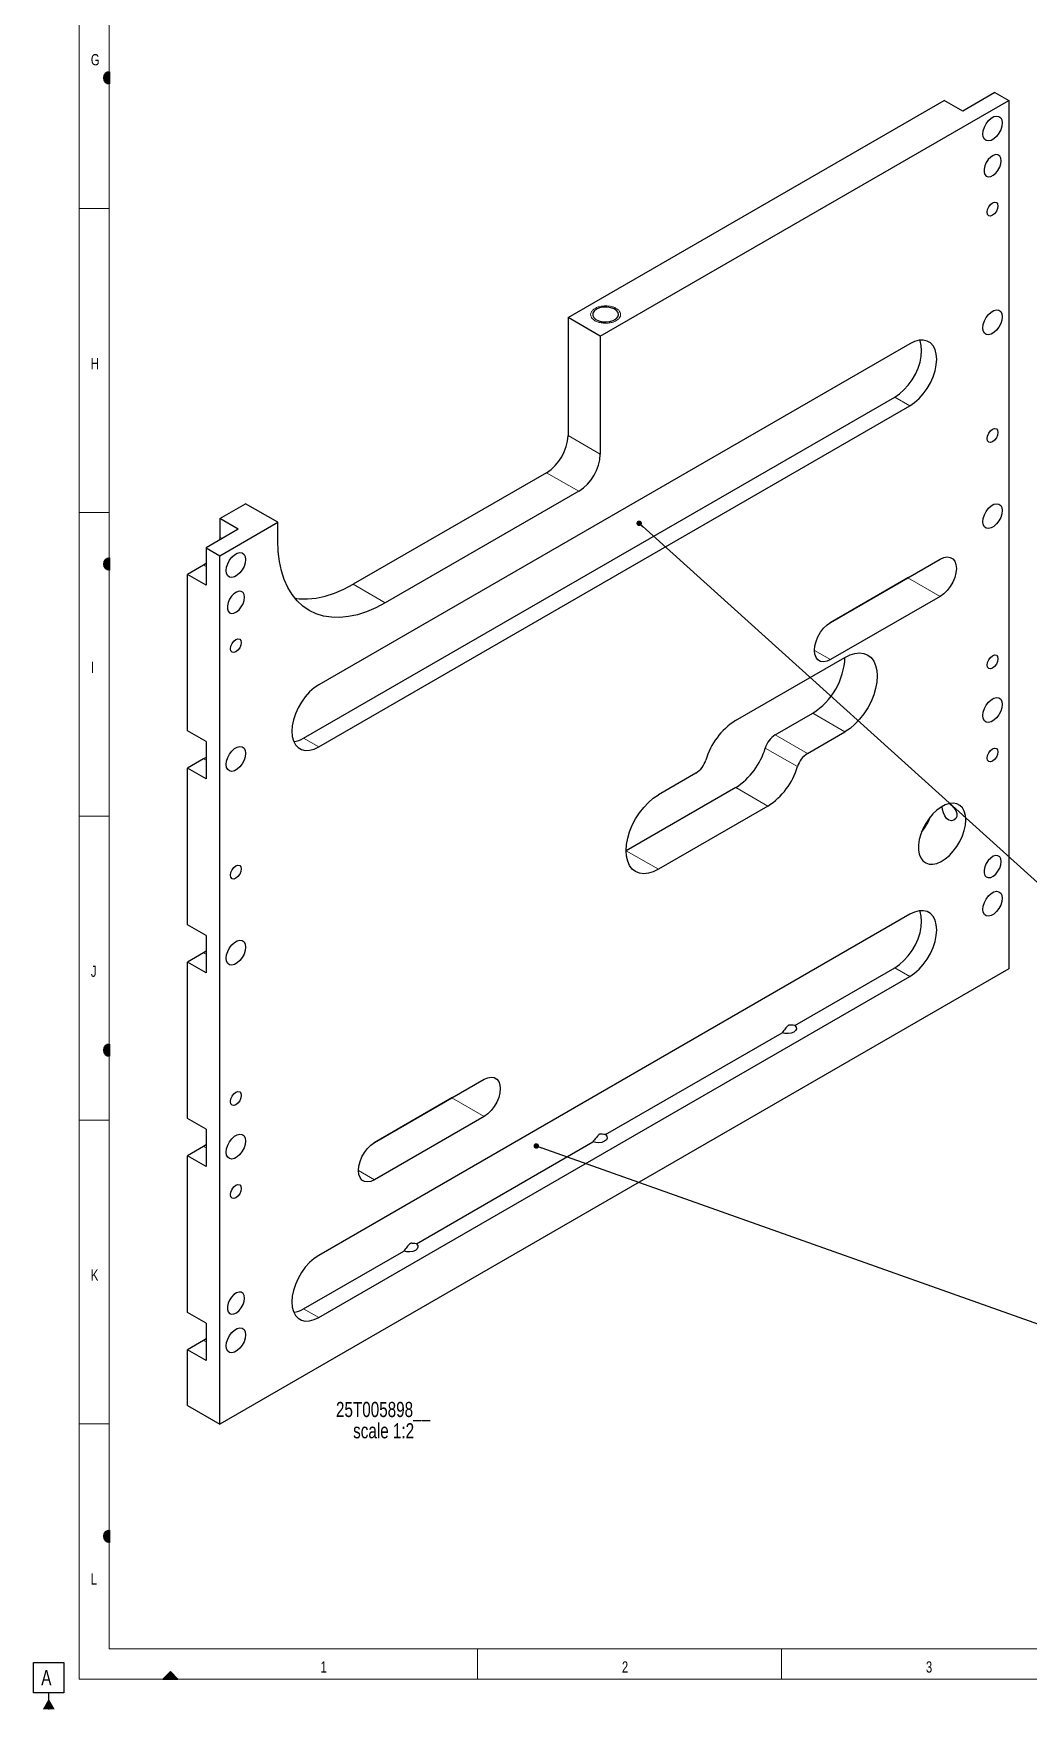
# Model space of a CAD drawing. Header units: millimetres. Extents: x -5 to 1672, y 0 to 1180.
# Drawn here: x -5 to 322, y 0 to 552 of the extents above; entities that cross this region are included whole.
import ezdxf

# ---------------------------------------------------------------- set-up
doc = ezdxf.new("R2010")
doc.units = ezdxf.units.MM
doc.header["$LTSCALE"] = 2
doc.layers.add('SLD-0', color=7, linetype='Continuous')
doc.styles.add('SLDTEXTSTYLE0', font='TXT', dxfattribs={"width": 0.75})
doc.dimstyles.new('SLDDIMSTYLE0', dxfattribs={"dimtxt": 0.18, "dimasz": 1.8, "dimexe": 0, "dimexo": 0.0625, "dimgap": 0, "dimtad": 0, "dimtih": 1, "dimtoh": 1, "dimdec": 0, "dimrnd": 1e-09, "dimzin": 0, "dimdsep": 46, "dimtxsty": 'Standard', "dimblk1": 'DOT', "dimblk2": 'DOT', "dimsah": 1, "dimcen": 0.09, "dimadec": 0, "dimazin": 0, "dimtfac": 1.8, "dimtdec": 0, "dimtofl": 0, "dimtmove": 0, "dimatfit": 3, "dimldrblk": 'DOT', "dimfxl": 1, "dimfrac": 2, "dimtolj": 1, "dimtzin": 0, "dimarcsym": 0})

# ---------------------------------------------------------------- blocks, each defined once
blk = doc.blocks.new('_Dot')
at = {"color": 0, "linetype": 'ByBlock', "lineweight": -2}
blk.add_line((-0.5, 0), (-1, 0), dxfattribs=at)
at = {"color": 0, "linetype": 'ByBlock', "const_width": 0.5}
blk.add_lwpolyline([(-0.25, 0, 1), (0.25, 0, 1)], format="xyb", close=True, dxfattribs=at)
blk = doc.blocks.new('SW_DATUMTAG_0')
at = {"layer": 'SLD-0', "color": 0}
for p, q in [((-2.53, -1.03), (-2.53, 8.97)), ((-2.53, 8.97), (7.47, 8.97)), ((7.47, 8.97), (7.47, -1.03)), ((7.47, -1.03), (-2.53, -1.03)), ((2.47, -6.52), (2.47, -1.03))]:
    blk.add_line(p, q, dxfattribs=at)
blk.add_solid([(4.47, -6.52), (0.47, -6.52), (2.47, -3.02)], dxfattribs=at)
at = {"layer": 'SLD-0', "color": 0, "insert": (0, 6.45), "char_height": 5, "attachment_point": 1, "style": 'SLDTEXTSTYLE0'}
blk.add_mtext('A', dxfattribs=at)
blk = doc.blocks.new('SW_NOTE_0_11')
at = {"color": 0, "linetype": 'Continuous', "lineweight": 0, "char_height": 5, "attachment_point": 2, "style": 'SLDTEXTSTYLE0'}
for s, insert in [('25T005898__', (19.06, 6.45)), ('scale 1:2', (19.26, -0.55))]:
    blk.add_mtext(s, dxfattribs=dict(at, insert=insert))

msp = doc.modelspace()

# ---------------------------------------------------------------- hatches: boundary and pattern name
at = {"linetype": 'Continuous'}
h = msp.add_hatch(color=7, dxfattribs=at)
edge = h.paths.add_edge_path(flags=0)
edge.add_line((20, 535), (20, 539))
edge.add_arc((20, 537), 2, 90, 270)
h = msp.add_hatch(color=7, dxfattribs=at)
edge = h.paths.add_edge_path(flags=0)
edge.add_line((20, 375), (20, 379))
edge.add_arc((20, 377), 2, 90, 270)
h = msp.add_hatch(color=7, dxfattribs=at)
edge = h.paths.add_edge_path(flags=0)
edge.add_line((20, 215), (20, 219))
edge.add_arc((20, 217), 2, 90, 270)
h = msp.add_hatch(color=7, dxfattribs=at)
edge = h.paths.add_edge_path(flags=0)
edge.add_line((20, 55), (20, 59))
edge.add_arc((20, 57), 2, 90, 270)
msp.add_hatch(color=7, dxfattribs=at).paths.add_polyline_path([(37.5146091, 10), (42.5146091, 10), (40.0146091, 12.5)], flags=0)

# ---------------------------------------------------------------- linework, layer by layer
at = {"color": 7, "linetype": 'Continuous', "lineweight": 18}
for p, q in [((10, 1178), (10, 10)), ((19.8441921, 1168.0805368), (19.8441921, 20)), ((20, 494), (10, 494)), ((10, 394), (20, 394)), ((20, 294), (10, 294)), ((10, 194), (20, 194)), ((20, 94), (10, 94)), ((19.8441921, 20), (1292.013896, 20)), ((141, 10), (141, 20)), ((241, 20), (241, 10)), ((1672, 10), (10, 10))]:
    msp.add_line(p, q, dxfattribs=at)
at = {"color": 7, "linetype": 'Continuous', "lineweight": 25}
for p, q in [((311.2443595, 532.1376041), (300.6377224, 526.0145229)), ((311.2443595, 532.1376041), (315.7698429, 529.5250982)), ((170.8129527, 458.0893884), (294.5566041, 529.5250778)), ((181.4195544, 451.9663276), (315.7698429, 529.5250982)), ((300.6377224, 526.0145229), (294.5566041, 529.5250778)), ((315.7698429, 529.5250982), (315.7698429, 243.735814)), ((181.4195544, 451.9663276), (170.8129527, 458.0893884)), ((170.8129527, 458.0893884), (170.8129527, 419.3036998)), ((283.2429309, 449.5071507), (88.7885661, 337.2510353)), ((181.4195544, 451.9663276), (181.4195544, 413.180639)), ((83.8388186, 319.6949434), (278.2931835, 431.9510588)), ((88.7885661, 316.8375151), (283.2429309, 429.0936304)), ((163.7418849, 407.0562512), (100.1022746, 370.3178861)), ((174.3484866, 400.9331903), (110.7088763, 364.1948253)), ((56.2616895, 391.9603518), (64.7469355, 396.85878)), ((62.3428078, 388.4497969), (56.2616895, 391.9603518)), ((56.2616895, 391.9603518), (56.2616895, 385.8362957)), ((75.3535373, 390.7357192), (64.7469355, 396.85878)), ((62.3428078, 388.4497969), (51.7361708, 382.3267156)), ((56.2616542, 379.7142097), (75.3535373, 390.7357192)), ((75.3535373, 384.6116631), (75.3535373, 390.7357192)), ((51.7361708, 382.3267156), (56.2616542, 379.7142097)), ((51.7361708, 382.3267156), (51.7361708, 370.0785626)), ((56.2616895, 385.8362957), (56.2044863, 384.9062193)), ((50.9583533, 376.6506479), (45.6550525, 373.5891175)), ((51.7361708, 377.1658976), (50.9583533, 376.6506479)), ((56.2616542, 93.9249255), (56.2616542, 379.7142097)), ((257.1777819, 357.7738832), (293.2402277, 378.59229)), ((45.6550525, 322.0450604), (45.6550525, 373.5891175)), ((51.7361708, 370.0785626), (45.6550525, 373.5891175)), ((282.633626, 372.4672387), (257.0425785, 357.6938414)), ((282.7688294, 372.5472805), (282.633626, 372.4672387)), ((293.2402277, 366.3441779), (257.1777819, 345.525771)), ((225.8490729, 325.464912), (261.9115187, 346.2833189)), ((238.9443022, 320.7745243), (251.304917, 327.9101554)), ((51.7361708, 318.5345055), (45.6550525, 322.0450604)), ((249.5509039, 314.6514635), (261.9115187, 321.7870945)), ((51.7361708, 318.5345055), (51.7361708, 306.2863117)), ((50.9583533, 312.858397), (45.6550525, 309.7968666)), ((45.6550525, 258.2528095), (45.6550525, 309.7968666)), ((51.7361708, 306.2863117), (45.6550525, 309.7968666)), ((51.7361708, 313.3736467), (50.9583533, 312.858397)), ((225.9725946, 303.4605027), (189.9101488, 282.6420959)), ((212.8773653, 308.1508904), (200.5167505, 301.0152594)), ((236.5791963, 297.3374419), (200.5167505, 276.519035)), ((283.2429309, 261.702764), (88.7885661, 149.4466486)), ((51.7361708, 254.7422546), (45.6550525, 258.2528095)), ((51.7361708, 254.7422546), (51.7361708, 242.4940608)), ((50.9583533, 249.0661461), (45.6550525, 246.0046156)), ((51.7361708, 249.5813958), (50.9583533, 249.0661461)), ((45.6550525, 194.4605585), (45.6550525, 246.0046156)), ((51.7361708, 242.4940608), (45.6550525, 246.0046156)), ((315.7698429, 243.735814), (56.2616542, 93.9249255)), ((245.3715227, 225.1414019), (278.2931835, 244.1466721)), ((88.7885661, 129.0331283), (283.2429309, 241.2892437)), ((183.1461259, 189.2194449), (241.2112729, 222.7397408)), ((107.1733424, 186.5975305), (143.2357883, 207.4159373)), ((132.6291865, 201.290886), (107.038139, 186.5174887)), ((132.7643899, 201.3709277), (132.6291865, 201.290886)), ((51.7361708, 190.9500037), (45.6550525, 194.4605585)), ((143.2357883, 195.1678251), (107.1733424, 174.3494183)), ((51.7361708, 190.9500037), (51.7361708, 178.7018098)), ((50.9583533, 185.2738951), (45.6550525, 182.2123647)), ((45.6550525, 130.6683076), (45.6550525, 182.2123647)), ((51.7361708, 178.7018098), (45.6550525, 182.2123647)), ((51.7361708, 185.7891449), (50.9583533, 185.2738951)), ((120.9207292, 153.297488), (178.9858762, 186.8177839)), ((83.8388186, 131.8905567), (116.7604794, 150.8958269)), ((51.7361708, 127.1577527), (45.6550525, 130.6683076)), ((51.7361708, 127.1577527), (51.7361708, 114.9095589)), ((50.9583533, 121.4816442), (45.6550525, 118.4201138)), ((51.7361708, 121.9968939), (50.9583533, 121.4816442)), ((45.6550525, 100.0479863), (45.6550525, 118.4201138)), ((51.7361708, 114.9095589), (45.6550525, 118.4201138)), ((45.6550525, 100.0479863), (56.2616542, 93.9249255))]:
    msp.add_line(p, q, dxfattribs=at)
at = {"color": 8, "linetype": 'Continuous', "lineweight": 18}
for p, q in [((278.2931835, 431.9510588), (283.2429309, 429.0936304)), ((170.8129527, 419.3036998), (181.4195544, 413.180639)), ((174.3484866, 400.9331903), (163.7418849, 407.0562512)), ((57.038645, 385.3877688), (56.2616895, 385.8362957)), ((51.7361708, 376.2016235), (50.9583533, 376.6506479)), ((100.1022746, 370.3178861), (110.7088763, 364.1948253)), ((293.2402277, 366.3441779), (282.633626, 372.4672387)), ((257.1777819, 345.525771), (251.8744811, 348.5873014)), ((261.9115187, 321.7870945), (251.304917, 327.9101554)), ((238.9443022, 320.7745243), (249.5509039, 314.6514635)), ((83.8388186, 319.6949434), (88.7885661, 316.8375151)), ((246.307977, 310.3229581), (235.7013753, 316.4460189)), ((51.7361708, 312.4093725), (50.9583533, 312.858397)), ((236.5791963, 297.3374419), (225.9725946, 303.4605027)), ((200.5167505, 276.519035), (189.9101488, 282.6420959)), ((51.7361708, 248.6171216), (50.9583533, 249.0661461)), ((278.2931835, 244.1466721), (283.2429309, 241.2892437)), ((143.2357883, 195.1678251), (132.6291865, 201.290886)), ((51.7361708, 184.8248707), (50.9583533, 185.2738951)), ((107.1733424, 174.3494183), (101.8700416, 177.4109487)), ((83.8388186, 131.8905567), (88.7885661, 129.0331283)), ((51.7361708, 121.0326197), (50.9583533, 121.4816442))]:
    msp.add_line(p, q, dxfattribs=at)
at = {"color": 7, "linetype": 'Continuous', "lineweight": 25, "flags": 128}
for points in [[(307.2845615, 518.5025934), (307.4134541, 519.6122091), (307.7896897, 520.7807465), (308.3827879, 521.9135377), (309.1446995, 522.9188107), (310.013699, 523.7151242), (310.9193851, 524.2379656), (311.7883845, 524.4449775), (312.5502961, 524.319389), (313.1433944, 523.8713745), (313.51963, 523.1372294), (313.6485225, 522.1764299), (313.51963, 521.0668142), (313.1433944, 519.8982768), (312.5502961, 518.7654856), (311.7883845, 517.7602127), (310.9193851, 516.9638992), (310.013699, 516.4410577), (309.1446995, 516.2340458), (308.3827879, 516.3596344), (307.7896897, 516.8076489), (307.4134541, 517.5417939), (307.2845615, 518.5025934)], [(313.2949691, 509.7242157), (313.1693101, 510.6143928), (312.8034982, 511.2803908), (312.2300375, 511.663033), (311.4998825, 511.7283199), (310.6779106, 511.4704504), (309.8371578, 510.9123374), (309.0523284, 510.1035717), (308.3931582, 509.1160157), (307.9182172, 508.037418), (307.6697061, 506.9636169), (307.6697061, 505.9900241), (307.9182172, 505.2031478), (308.3931582, 504.6729053), (309.0523284, 504.446411), (309.8371578, 504.54379), (310.6779106, 504.9563896), (311.4998825, 505.6475486), (312.2300375, 506.5558545), (312.8034982, 507.6006003), (313.1693101, 508.6889558), (313.2949691, 509.7242157)], [(308.6987751, 492.7814252), (308.8333383, 493.6402985), (309.216542, 494.5237795), (309.7900469, 495.2973663), (310.466542, 495.8432873), (311.1430371, 496.078431), (311.716542, 495.9669988), (312.0997457, 495.5259553), (312.234309, 494.8224454), (312.0997457, 493.9635721), (311.716542, 493.0800911), (311.1430371, 492.3065043), (310.466542, 491.7605833), (309.7900469, 491.5254396), (309.216542, 491.6368718), (308.8333383, 492.0779153), (308.6987751, 492.7814252)], [(180.1821176, 460.8447658), (179.429831, 460.2563294), (179.0114139, 459.5660276), (178.9640445, 458.8351968), (179.2919318, 458.1287743), (179.9659416, 457.5095291), (180.9261851, 457.0324838), (182.0873405, 456.7400258), (183.346234, 456.6581415), (184.5910074, 456.7941065), (185.7110572, 457.1358398), (186.606862, 457.6529769), (187.1988255, 458.2995679), (187.4343494, 459.0181603), (187.2925062, 459.744904), (186.7858992, 460.4152248), (185.9595429, 460.9695615), (184.8868625, 461.3586591), (183.6631704, 461.5479444), (182.3971971, 461.5205986), (181.2014297, 461.2790516), (180.1821176, 460.8447658)], [(307.2845615, 454.7103425), (307.4134541, 455.8199582), (307.7896897, 456.9884956), (308.3827879, 458.1212868), (309.1446995, 459.1265597), (310.013699, 459.9228732), (310.9193851, 460.4457147), (311.7883845, 460.6527266), (312.5502961, 460.5271381), (313.1433944, 460.0791235), (313.51963, 459.3449785), (313.6485225, 458.384179), (313.51963, 457.2745633), (313.1433944, 456.1060259), (312.5502961, 454.9732347), (311.7883845, 453.9679618), (310.9193851, 453.1716483), (310.013699, 452.6488068), (309.1446995, 452.4417949), (308.3827879, 452.5673834), (307.7896897, 453.015398), (307.4134541, 453.749543), (307.2845615, 454.7103425)], [(278.2931835, 431.9510588), (279.828031, 432.9921711), (281.316243, 434.3117769), (282.7126008, 435.8697807), (283.9746769, 437.6188434), (285.0641237, 439.5058206), (285.9478389, 441.4733774), (286.5989713, 443.4617306), (286.9977365, 445.4104652), (287.1320182, 447.2603697), (286.9977365, 448.9552358), (286.5989713, 450.4435658), (286.5067976, 450.6699719)], [(283.2429309, 429.0936304), (284.7777785, 430.1347427), (286.2659905, 431.4543485), (287.6623483, 433.0123523), (288.9244244, 434.761415), (290.0138712, 436.6483922), (290.8975864, 438.615949), (291.5487187, 440.6043022), (291.9474839, 442.5530368), (292.0817657, 444.4029413), (291.9474839, 446.0978074), (291.5487187, 447.5861374), (290.8975864, 448.8227092), (290.0138712, 449.7699501), (288.9244244, 450.3990788), (287.6623483, 450.6909795), (286.2659905, 450.6367829), (284.7777785, 450.2381357), (283.2429309, 449.5071507)], [(308.6987751, 418.2720761), (308.8333383, 419.1309494), (309.216542, 420.0144304), (309.7900469, 420.7880172), (310.466542, 421.3339382), (311.1430371, 421.5690819), (311.716542, 421.4576497), (312.0997457, 421.0166062), (312.234309, 420.3130963), (312.0997457, 419.454223), (311.716542, 418.570742), (311.1430371, 417.7971552), (310.466542, 417.2512342), (309.7900469, 417.0160905), (309.216542, 417.1275227), (308.8333383, 417.5685662), (308.6987751, 418.2720761)], [(307.2845615, 390.9180916), (307.4134541, 392.0277073), (307.7896897, 393.1962447), (308.3827879, 394.3290359), (309.1446995, 395.3343088), (310.013699, 396.1306223), (310.9193851, 396.6534638), (311.7883845, 396.8604757), (312.5502961, 396.7348871), (313.1433944, 396.2868726), (313.51963, 395.5527276), (313.6485225, 394.5919281), (313.51963, 393.4823124), (313.1433944, 392.313775), (312.5502961, 391.1809838), (311.7883845, 390.1757108), (310.9193851, 389.3793973), (310.013699, 388.8565559), (309.1446995, 388.649544), (308.3827879, 388.7751325), (307.7896897, 389.223147), (307.4134541, 389.9572921), (307.2845615, 390.9180916)], [(58.3829745, 374.8147657), (58.5118671, 375.9243814), (58.8881027, 377.0929188), (59.4812009, 378.22571), (60.2431126, 379.230983), (61.112112, 380.0272965), (62.0177981, 380.5501379), (62.8867975, 380.7571498), (63.6487091, 380.6315613), (64.2418074, 380.1835468), (64.618043, 379.4494017), (64.7469355, 378.4886023), (64.618043, 377.3789866), (64.2418074, 376.2104492), (63.6487091, 375.077658), (62.8867975, 374.072385), (62.0177981, 373.2760715), (61.112112, 372.7532301), (60.2431126, 372.5462182), (59.4812009, 372.6718067), (58.8881027, 373.1198212), (58.5118671, 373.8539663), (58.3829745, 374.8147657)], [(110.7088763, 364.1948253), (107.6274555, 362.5713181), (104.5694861, 361.2708853), (101.5582412, 360.3034238), (98.6166382, 359.6762966), (95.7670644, 359.3942766), (93.0312068, 359.4595102), (90.4298869, 359.8715007), (87.9829024, 360.6271128), (85.7088763, 361.7205958), (83.6251153, 363.1436276), (81.7474781, 364.8853781), (80.0902545, 366.9325915), (78.6660572, 369.2696872), (77.4857251, 371.8788787), (76.5582412, 374.7403082), (75.8906643, 377.8321987), (75.488075, 381.131019), (75.3535373, 384.6116631)], [(293.2402277, 378.59229), (294.4203232, 379.1200018), (295.5412437, 379.3141661), (296.5467817, 379.1650468), (297.3865153, 378.6801213), (298.0183367, 377.8837059), (298.4105638, 376.8157361), (298.5435286, 375.5297644), (298.4105638, 374.0902747), (298.0183367, 372.5694492), (297.3865153, 371.0435483), (296.5467817, 369.5890871), (295.5412437, 368.2789983), (294.4203232, 367.1789753), (293.2402277, 366.3441779)], [(80.976442, 365.7663109), (82.4246051, 365.582571), (85.1604627, 365.5173375), (88.0100365, 365.7993575), (90.9516395, 366.4264846), (93.9628844, 367.3939461), (97.0208538, 368.694379), (100.1022746, 370.3178861)], [(64.3933822, 366.036388), (64.2677231, 366.9265651), (63.9019112, 367.5925632), (63.3284505, 367.9752053), (62.5982955, 368.0404922), (61.7763237, 367.7826227), (60.9355708, 367.2245097), (60.1507415, 366.4157441), (59.4915712, 365.428188), (59.0166302, 364.3495904), (58.7681191, 363.2757892), (58.7681191, 362.3021964), (59.0166302, 361.5153201), (59.4915712, 360.9850776), (60.1507415, 360.7585834), (60.9355708, 360.8559623), (61.7763237, 361.2685619), (62.5982955, 361.9597209), (63.3284505, 362.8680268), (63.9019112, 363.9127726), (64.2677231, 365.0011281), (64.3933822, 366.036388)], [(257.1777819, 345.525771), (255.9976864, 344.9980593), (254.8767659, 344.803895), (253.8712279, 344.9530143), (253.0314943, 345.4379397), (252.3996729, 346.2343552), (252.0074458, 347.302325), (251.874481, 348.5882967), (252.0074458, 350.0277863), (252.3996729, 351.5486119), (253.0314943, 353.0745128), (253.8712279, 354.528974), (254.8767659, 355.8390627), (255.9976864, 356.9390857), (257.1777819, 357.7738832)], [(59.7971881, 349.0935975), (59.9317513, 349.9524708), (60.314955, 350.8359518), (60.8884599, 351.6095386), (61.564955, 352.1554596), (62.2414502, 352.3906033), (62.814955, 352.2791711), (63.1981587, 351.8381276), (63.332722, 351.1346178), (63.1981587, 350.2757444), (62.814955, 349.3922634), (62.2414502, 348.6186766), (61.564955, 348.0727556), (60.8884599, 347.8376119), (60.314955, 347.9490441), (59.9317513, 348.3900876), (59.7971881, 349.0935975)], [(261.9115187, 346.2833189), (263.5707568, 347.090382), (265.1891389, 347.5759835), (266.7268151, 347.728166), (268.1459228, 347.5431825), (269.4115187, 347.0255877), (270.4924398, 346.1881267), (271.36207, 345.0514204), (271.9989964, 343.6434584), (272.3875356, 341.9989094), (272.5181204, 340.1582675), (272.3875356, 338.1668556), (271.9989964, 336.0737088), (271.36207, 333.9303673), (270.4924398, 331.7896073), (269.4115187, 329.7041414), (268.1459228, 327.7253207), (266.7268151, 325.9018703), (265.1891389, 324.2786897), (263.5707568, 322.8957469), (261.9115187, 321.7870945)], [(308.6987751, 343.762727), (308.8333383, 344.6216003), (309.216542, 345.5050813), (309.7900469, 346.2786682), (310.466542, 346.8245892), (311.1430371, 347.0597328), (311.716542, 346.9483006), (312.0997457, 346.5072572), (312.234309, 345.8037473), (312.0997457, 344.944874), (311.716542, 344.0613929), (311.1430371, 343.2878061), (310.466542, 342.7418851), (309.7900469, 342.5067414), (309.216542, 342.6181736), (308.8333383, 343.0592171), (308.6987751, 343.762727)], [(88.7885661, 337.2510353), (87.2537186, 336.2099231), (85.7655066, 334.8903173), (84.3691487, 333.3323134), (83.1070726, 331.5832507), (82.0176259, 329.6962736), (81.1339107, 327.7287167), (80.4827783, 325.7403635), (80.0840131, 323.791629), (79.9497313, 321.9417245), (80.0840131, 320.2468584), (80.4827783, 318.7585284), (81.1339107, 317.5219566), (82.0176259, 316.5747156), (83.1070726, 315.9455869), (84.3691487, 315.6536863), (85.7655066, 315.7078829), (87.2537186, 316.10653), (88.7885661, 316.8375151)], [(307.2845615, 327.1258406), (307.4134541, 328.2354563), (307.7896897, 329.4039937), (308.3827879, 330.5367849), (309.1446995, 331.5420579), (310.013699, 332.3383714), (310.9193851, 332.8612128), (311.7883845, 333.0682247), (312.5502961, 332.9426362), (313.1433944, 332.4946217), (313.51963, 331.7604766), (313.6485225, 330.7996771), (313.51963, 329.6900615), (313.1433944, 328.521524), (312.5502961, 327.3887329), (311.7883845, 326.3834599), (310.9193851, 325.5871464), (310.013699, 325.064305), (309.1446995, 324.8572931), (308.3827879, 324.9828816), (307.7896897, 325.4308961), (307.4134541, 326.1650412), (307.2845615, 327.1258406)], [(58.3829745, 311.0225148), (58.5118671, 312.1321305), (58.8881027, 313.3006679), (59.4812009, 314.4334591), (60.2431126, 315.4387321), (61.112112, 316.2350456), (62.0177981, 316.757887), (62.8867975, 316.9648989), (63.6487091, 316.8393104), (64.2418074, 316.3912959), (64.618043, 315.6571508), (64.7469355, 314.6963513), (64.618043, 313.5867356), (64.2418074, 312.4181982), (63.6487091, 311.285407), (62.8867975, 310.2801341), (62.0177981, 309.4838206), (61.112112, 308.9609791), (60.2431126, 308.7539672), (59.4812009, 308.8795558), (58.8881027, 309.3275703), (58.5118671, 310.0617153), (58.3829745, 311.0225148)], [(308.6987751, 313.1424465), (308.8333383, 314.0013198), (309.216542, 314.8848009), (309.7900469, 315.6583877), (310.466542, 316.2043087), (311.1430371, 316.4394524), (311.716542, 316.3280202), (312.0997457, 315.8869767), (312.234309, 315.1834668), (312.0997457, 314.3245935), (311.716542, 313.4411125), (311.1430371, 312.6675256), (310.466542, 312.1216046), (309.7900469, 311.886461), (309.216542, 311.9978932), (308.8333383, 312.4389366), (308.6987751, 313.1424465)], [(200.5167505, 276.519035), (198.8575124, 275.7119719), (197.2391303, 275.2263705), (195.7014541, 275.0741879), (194.2823464, 275.2591715), (193.0167505, 275.7767662), (191.9358294, 276.6142272), (191.0661991, 277.7509335), (190.4292728, 279.1588955), (190.0407336, 280.8034446), (189.9101488, 282.6440864), (190.0407336, 284.6354983), (190.4292728, 286.7286451), (191.0661991, 288.8719866), (191.9358294, 291.0127467), (193.0167505, 293.0982126), (194.2823464, 295.0770333), (195.7014541, 296.9004836), (197.2391303, 298.5236643), (198.8575124, 299.9066071), (200.5167505, 301.0152594)], [(301.6347783, 292.7336718), (301.5096662, 294.266693), (301.1383511, 295.6059903), (300.5327674, 296.7085176), (299.712379, 297.5388387), (298.7035539, 298.0702664), (297.5387166, 298.2857202), (296.2553059, 298.1782753), (294.8945716, 297.7513849), (293.5002489, 297.0187698), (292.1171525, 296.0039768), (290.7897362, 294.7396221), (289.5606643, 293.2663431), (288.4694402, 291.6314923), (287.5511366, 289.8876151), (286.8352687, 288.0907612), (286.344845, 286.2986828), (286.0956281, 284.5689789), (286.0956281, 282.9572437), (286.344845, 281.5152795), (286.8352687, 280.2894323), (287.5511366, 279.3191019), (288.4694402, 278.6354754), (289.5606643, 278.2605252), (290.7897362, 278.2063024), (292.1171525, 278.47455), (293.5002489, 279.056646), (294.8945716, 279.9338816), (296.2553059, 281.0780616), (297.5387166, 282.4524112), (298.7035539, 284.0127575), (299.712379, 285.7089499), (300.5327674, 287.4864713), (301.1383511, 289.2881906), (301.5096662, 291.0561992), (301.6347783, 292.7336718)], [(296.3856193, 298.0530934), (296.9846588, 297.5919441), (297.7452704, 296.793792), (298.364117, 295.8415227), (298.6995659, 294.8377847), (298.6853942, 293.9281286), (298.3549264, 293.1958756), (297.7547001, 292.6943882), (296.9544163, 292.511908), (296.1020491, 292.7191997), (295.3495106, 293.2736046), (294.7426394, 294.0934279), (294.2867029, 295.1219984), (294.0089549, 296.2397991), (293.9273144, 297.183096), (293.9273144, 297.183096)], [(59.7971881, 274.5842484), (59.9317513, 275.4431217), (60.314955, 276.3266028), (60.8884599, 277.1001896), (61.564955, 277.6461106), (62.2414502, 277.8812542), (62.814955, 277.769822), (63.1981587, 277.3287786), (63.332722, 276.6252687), (63.1981587, 275.7663954), (62.814955, 274.8829143), (62.2414502, 274.1093275), (61.564955, 273.5634065), (60.8884599, 273.3282628), (60.314955, 273.439695), (59.9317513, 273.8807385), (59.7971881, 274.5842484)], [(313.2949691, 279.0514364), (313.1693101, 279.9416134), (312.8034982, 280.6076115), (312.2300375, 280.9902537), (311.4998825, 281.0555405), (310.6779106, 280.797671), (309.8371578, 280.2395581), (309.0523284, 279.4307924), (308.3931582, 278.4432364), (307.9182172, 277.3646387), (307.6697061, 276.2908375), (307.6697061, 275.3172448), (307.9182172, 274.5303684), (308.3931582, 274.000126), (309.0523284, 273.7736317), (309.8371578, 273.8710106), (310.6779106, 274.2836103), (311.4998825, 274.9747693), (312.2300375, 275.8830752), (312.8034982, 276.9278209), (313.1693101, 278.0161764), (313.2949691, 279.0514364)], [(307.2845615, 263.3335897), (307.4134541, 264.4432054), (307.7896897, 265.6117428), (308.3827879, 266.744534), (309.1446995, 267.749807), (310.013699, 268.5461205), (310.9193851, 269.0689619), (311.7883845, 269.2759738), (312.5502961, 269.1503853), (313.1433944, 268.7023707), (313.51963, 267.9682257), (313.6485225, 267.0074262), (313.51963, 265.8978105), (313.1433944, 264.7292731), (312.5502961, 263.5964819), (311.7883845, 262.591209), (310.9193851, 261.7948955), (310.013699, 261.272054), (309.1446995, 261.0650421), (308.3827879, 261.1906307), (307.7896897, 261.6386452), (307.4134541, 262.3727902), (307.2845615, 263.3335897)], [(278.2931835, 244.1466721), (279.828031, 245.1877843), (281.316243, 246.5073902), (282.7126008, 248.065394), (283.9746769, 249.8144567), (285.0641237, 251.7014339), (285.9478389, 253.6689907), (286.5989713, 255.6573439), (286.9977365, 257.6060784), (287.1320182, 259.4559829), (286.9977365, 261.150849), (286.5989713, 262.639179), (286.5067976, 262.8655852)], [(283.2429309, 241.2892437), (284.7777785, 242.3303559), (286.2659905, 243.6499618), (287.6623483, 245.2079656), (288.9244244, 246.9570283), (290.0138712, 248.8440055), (290.8975864, 250.8115623), (291.5487187, 252.7999155), (291.9474839, 254.74865), (292.0817657, 256.5985545), (291.9474839, 258.2934206), (291.5487187, 259.7817507), (290.8975864, 261.0183224), (290.0138712, 261.9655634), (288.9244244, 262.5946921), (287.6623483, 262.8865928), (286.2659905, 262.8323962), (284.7777785, 262.433749), (283.2429309, 261.702764)], [(58.3829745, 247.2302639), (58.5118671, 248.3398796), (58.8881027, 249.508417), (59.4812009, 250.6412082), (60.2431126, 251.6464811), (61.112112, 252.4427946), (62.0177981, 252.9656361), (62.8867975, 253.172648), (63.6487091, 253.0470594), (64.2418074, 252.5990449), (64.618043, 251.8648999), (64.7469355, 250.9041004), (64.618043, 249.7944847), (64.2418074, 248.6259473), (63.6487091, 247.4931561), (62.8867975, 246.4878831), (62.0177981, 245.6915696), (61.112112, 245.1687282), (60.2431126, 244.9617163), (59.4812009, 245.0873048), (58.8881027, 245.5353194), (58.5118671, 246.2694644), (58.3829745, 247.2302639)], [(245.3715227, 225.1414019), (245.8164923, 224.5982119), (245.9112085, 223.9998386), (245.6441469, 223.4190877), (245.0478016, 222.926621), (244.1947318, 222.5823582), (243.1887328, 222.4281868), (242.1522075, 222.4828653), (241.2112729, 222.7397408)], [(143.2357883, 207.4159373), (144.4158837, 207.943649), (145.5368043, 208.1378134), (146.5423423, 207.9886941), (147.3820758, 207.5037686), (148.0138972, 206.7073532), (148.4061243, 205.6393834), (148.5390891, 204.3534116), (148.4061243, 202.913922), (148.0138972, 201.3930965), (147.3820758, 199.8671956), (146.5423423, 198.4127344), (145.5368043, 197.1026456), (144.4158837, 196.0026226), (143.2357883, 195.1678251)], [(59.7971881, 200.0748993), (59.9317513, 200.9337726), (60.314955, 201.8172537), (60.8884599, 202.5908405), (61.564955, 203.1367615), (62.2414502, 203.3719051), (62.814955, 203.2604729), (63.1981587, 202.8194295), (63.332722, 202.1159196), (63.1981587, 201.2570463), (62.814955, 200.3735652), (62.2414502, 199.5999784), (61.564955, 199.0540574), (60.8884599, 198.8189138), (60.314955, 198.9303459), (59.9317513, 199.3713894), (59.7971881, 200.0748993)], [(58.3829745, 183.438013), (58.5118671, 184.5476286), (58.8881027, 185.7161661), (59.4812009, 186.8489572), (60.2431126, 187.8542302), (61.112112, 188.6505437), (62.0177981, 189.1733852), (62.8867975, 189.380397), (63.6487091, 189.2548085), (64.2418074, 188.806794), (64.618043, 188.072649), (64.7469355, 187.1118495), (64.618043, 186.0022338), (64.2418074, 184.8336964), (63.6487091, 183.7009052), (62.8867975, 182.6956322), (62.0177981, 181.8993187), (61.112112, 181.3764773), (60.2431126, 181.1694654), (59.4812009, 181.2950539), (58.8881027, 181.7430684), (58.5118671, 182.4772135), (58.3829745, 183.438013)], [(183.1461259, 189.2194449), (183.5910956, 188.676255), (183.6858118, 188.0778816), (183.4187501, 187.4971308), (182.8224049, 187.004664), (181.969335, 186.6604013), (180.9633361, 186.5062299), (179.9268108, 186.5609084), (178.9858762, 186.8177839)], [(107.1733424, 174.3494183), (105.993247, 173.8217065), (104.8723264, 173.6275422), (103.8667884, 173.7766615), (103.0270548, 174.261587), (102.3952334, 175.0580024), (102.0030064, 176.1259722), (101.8700416, 177.4119439), (102.0030064, 178.8514336), (102.3952334, 180.3722591), (103.0270548, 181.89816), (103.8667884, 183.3526212), (104.8723264, 184.66271), (105.993247, 185.762733), (107.1733424, 186.5975305)], [(59.7971881, 169.4546189), (59.9317513, 170.3134922), (60.314955, 171.1969732), (60.8884599, 171.97056), (61.564955, 172.516481), (62.2414502, 172.7516247), (62.814955, 172.6401925), (63.1981587, 172.199149), (63.332722, 171.4956391), (63.1981587, 170.6367658), (62.814955, 169.7532848), (62.2414502, 168.979698), (61.564955, 168.433777), (60.8884599, 168.1986333), (60.314955, 168.3100655), (59.9317513, 168.751109), (59.7971881, 169.4546189)], [(88.7885661, 149.4466486), (87.2537186, 148.4055364), (85.7655066, 147.0859305), (84.3691487, 145.5279267), (83.1070726, 143.778864), (82.0176259, 141.8918868), (81.1339107, 139.92433), (80.4827783, 137.9359768), (80.0840131, 135.9872423), (79.9497313, 134.1373378), (80.0840131, 132.4424717), (80.4827783, 130.9541417), (81.1339107, 129.7175699), (82.0176259, 128.7703289), (83.1070726, 128.1412002), (84.3691487, 127.8492995), (85.7655066, 127.9034962), (87.2537186, 128.3021433), (88.7885661, 129.0331283)], [(120.9207292, 153.297488), (121.3656988, 152.754298), (121.460415, 152.1559247), (121.1933534, 151.5751739), (120.5970081, 151.0827071), (119.7439383, 150.7384443), (118.7379393, 150.584273), (117.701414, 150.6389515), (116.7604794, 150.8958269)], [(64.3933822, 135.3636087), (64.2677231, 136.2537858), (63.9019112, 136.9197838), (63.3284505, 137.302426), (62.5982955, 137.3677128), (61.7763237, 137.1098434), (60.9355708, 136.5517304), (60.1507415, 135.7429647), (59.4915712, 134.7554087), (59.0166302, 133.676811), (58.7681191, 132.6030098), (58.7681191, 131.6294171), (59.0166302, 130.8425408), (59.4915712, 130.3122983), (60.1507415, 130.085804), (60.9355708, 130.183183), (61.7763237, 130.5957826), (62.5982955, 131.2869416), (63.3284505, 132.1952475), (63.9019112, 133.2399933), (64.2677231, 134.3283487), (64.3933822, 135.3636087)], [(58.3829745, 119.645762), (58.5118671, 120.7553777), (58.8881027, 121.9239151), (59.4812009, 123.0567063), (60.2431126, 124.0619793), (61.112112, 124.8582928), (62.0177981, 125.3811342), (62.8867975, 125.5881461), (63.6487091, 125.4625576), (64.2418074, 125.0145431), (64.618043, 124.280398), (64.7469355, 123.3195985), (64.618043, 122.2099829), (64.2418074, 121.0414454), (63.6487091, 119.9086543), (62.8867975, 118.9033813), (62.0177981, 118.1070678), (61.112112, 117.5842263), (60.2431126, 117.3772144), (59.4812009, 117.502803), (58.8881027, 117.9508175), (58.5118671, 118.6849625), (58.3829745, 119.645762)]]:
    msp.add_lwpolyline(points, dxfattribs=at)
at = {"color": 7, "linetype": 'Continuous', "lineweight": 25}
for centre, radius, start, end in [((155.4607917, 420.0023084), 15.3680481, 302.60547834, 357.394521514), ((166.0673934, 413.8792475), 15.3680481, 302.60547834, 357.394521514), ((239.0480105, 347.2340291), 22.8832658, 302.386477139, 357.618898957), ((238.50687, 305.8444879), 23.3491086, 122.827426301, 163.491291117), ((243.1635679, 314.234383), 7.7830362, 122.827426301, 163.491291117), ((79.4746808, 326.782426), 8.3233472, 277.596217312, 301.622804538), ((213.3147974, 323.0809269), 23.3491086, 302.827426301, 343.491291117), ((253.7701696, 308.1113221), 7.7830362, 122.827426301, 163.491291117), ((208.6580996, 314.6910318), 7.7830362, 302.827426301, 343.491291117), ((223.9213992, 316.957866), 23.3491086, 302.827426301, 343.491291117), ((272.507218, 300.5600011), 18.7541929, 320.933786798, 339.071589735), ((79.4746808, 138.9780393), 8.3233472, 277.596217312, 301.622804538)]:
    msp.add_arc(centre, radius, start, end, dxfattribs=at)
at = {"color": 7, "linetype": 'Continuous', "lineweight": 18}
msp.add_open_spline([(179.6517372, 457.0688783), (178.829019, 457.6952255), (178.3294859, 458.4264926), (178.1902363, 459.2084448), (178.4215976, 459.9830882), (179.0064108, 460.6929712), (179.901303, 461.2854449), (181.0399042, 461.7165683), (182.3377695, 461.9543669), (183.6986421, 461.9812043), (185.0215925, 461.7950901), (186.2085033, 461.4098275), (187.171347, 460.8539898), (187.8387136, 460.1688007), (188.1611078, 459.4050777), (188.114619, 458.6194627), (187.7026951, 457.870221), (186.9558865, 457.2129205), (185.9295808, 456.6963102), (184.6998942, 456.3587047), (183.3580269, 456.2251427), (182.0034993, 456.3055298), (180.7367703, 456.5939042), (179.6517875, 457.0688783), (179.9992729, 456.8977756), (179.6517875, 457.0688783)], degree=3, knots=[0, 0, 0, 0, 0.0434773331, 0.0869556361, 0.1304339391, 0.1739122422, 0.2173905452, 0.2608688483, 0.3043471513, 0.3478254544, 0.3913037574, 0.4347820604, 0.4782603635, 0.5217386665, 0.5652169696, 0.6086952726, 0.6521735757, 0.6956518787, 0.7391301817, 0.7826084848, 0.8260867878, 0.8695650909, 0.9130433939, 0.956521697, 1, 1, 1, 1], dxfattribs=at)
at = {"color": 7, "linetype": 'Continuous', "lineweight": 25}
for points in [[(245.3715227, 225.1414019), (245.0342034, 225.1774119), (244.6967643, 225.2131312), (244.1858868, 225.2546206), (244.0151623, 225.2673711), (243.7526846, 225.2689445), (243.6641027, 225.2667712), (243.4808621, 225.2401113), (243.3844704, 225.2138361), (243.2380358, 225.1279937), (243.1886443, 225.0915882), (243.0937901, 225.0110988), (243.0475337, 224.9667894), (242.9105876, 224.8275315), (242.8221523, 224.7273088), (242.5611168, 224.423759), (242.3912725, 224.2149491), (241.8829613, 223.586636), (241.5470226, 223.1632316), (241.2112729, 222.7397408)], [(183.1461259, 189.2194449), (182.8088067, 189.255455), (182.4713675, 189.2911742), (181.9604901, 189.3326637), (181.7897656, 189.3454142), (181.5272878, 189.3469876), (181.438706, 189.3448142), (181.2554653, 189.3181544), (181.1590737, 189.2918792), (181.0126391, 189.2060367), (180.9632476, 189.1696313), (180.8683934, 189.0891419), (180.822137, 189.0448325), (180.6851908, 188.9055745), (180.5967556, 188.8053519), (180.33572, 188.501802), (180.1658757, 188.2929922), (179.6575645, 187.6646791), (179.3216258, 187.2412747), (178.9858762, 186.8177839)], [(120.9207292, 153.297488), (120.5834099, 153.3334981), (120.2459708, 153.3692173), (119.7350933, 153.4107068), (119.5643688, 153.4234573), (119.3018911, 153.4250307), (119.2133092, 153.4228573), (119.0300686, 153.3961975), (118.9336769, 153.3699223), (118.7872423, 153.2840798), (118.7378508, 153.2476744), (118.6429966, 153.167185), (118.5967402, 153.1228755), (118.4597941, 152.9836176), (118.3713588, 152.883395), (118.1103233, 152.5798451), (117.940479, 152.3710352), (117.4321678, 151.7427222), (117.0962291, 151.3193178), (116.7604794, 150.8958269)]]:
    msp.add_open_spline(points, degree=3, knots=[0, 0, 0, 0, 0.25, 0.25, 0.375, 0.375, 0.4375, 0.4375, 0.5, 0.5, 0.53125, 0.53125, 0.5625, 0.5625, 0.625, 0.625, 0.75, 0.75, 1, 1, 1, 1], dxfattribs=at)
at = {"layer": 'SLD-0'}
for p, q in [((20, 539), (20, 535)), ((20, 379), (20, 375)), ((20, 219), (20, 215)), ((20, 59), (20, 55)), ((40.0146091, 12.5), (37.5146091, 10)), ((42.5146091, 10), (40.0146091, 12.5)), ((37.5146091, 10), (42.5146091, 10))]:
    msp.add_line(p, q, dxfattribs=at)
for centre in [(20, 537), (20, 377), (20, 217), (20, 57)]:
    msp.add_arc(centre, 2, 90, 270, dxfattribs=at)

# ---------------------------------------------------------------- block references
at = {"color": 7, "linetype": 'Continuous', "lineweight": 0}
msp.add_blockref('SW_NOTE_0_11', (90.8957112, 94.7931759), dxfattribs=at)
at = {"layer": 'SLD-0'}
msp.add_blockref('SW_DATUMTAG_0', (-2.4652777, 6.5217747), dxfattribs=at)

# ---------------------------------------------------------------- texts
at = {"color": 7, "linetype": 'Continuous', "lineweight": 0, "char_height": 3.7041667, "attachment_point": 1, "style": 'SLDTEXTSTYLE0'}
for s, insert in [('G', (13.8510759, 544.8306714)), ('H', (13.8510759, 444.8306714)), ('I', (13.8510759, 344.8306714)), ('J', (13.8510759, 244.8306714)), ('K', (13.8510759, 144.8306714)), ('L', (13.8510759, 44.8306714)), ('1', (89.3719092, 15.8306854)), ('2', (188.5385759, 15.8306854)), ('3', (288.5385759, 15.8306854))]:
    msp.add_mtext(s, dxfattribs=dict(at, insert=insert))

# ---------------------------------------------------------------- leaders
at = {"layer": 'SLD-0'}
for points in [[(194.208085, 390.4019458), (590.1458333, 32.9027774)], [(160.3587177, 185.4594129), (590.1458333, 32.9027774)]]:
    msp.add_leader(points, dimstyle='SLDDIMSTYLE0', dxfattribs=at)

doc.saveas('drawing.dxf')
